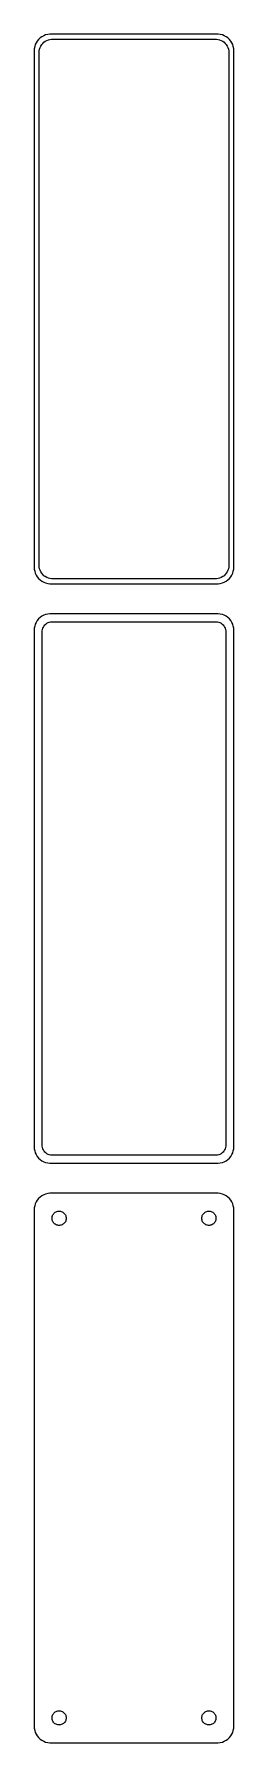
# Model space of a CAD drawing. Header units: metres. Extents: x -30 to 30, y 440 to 952.
import ezdxf

# ---------------------------------------------------------------- set-up
doc = ezdxf.new("R2010")
doc.units = ezdxf.units.M

msp = doc.modelspace()

# ---------------------------------------------------------------- linework, layer by layer
for p, q in [((-29.6489, 949.341), (-29.8429, 948.743)), ((-29.3815, 949.909), (-29.6489, 949.341)), ((-29.0451, 950.439), (-29.3815, 949.909)), ((-28.6448, 950.923), (-29.0451, 950.439)), ((-28.1871, 951.353), (-28.6448, 950.923)), ((-27.6791, 951.722), (-28.1871, 951.353)), ((-28.0052, 948.927), (-27.7361, 949.351)), ((-27.7361, 949.351), (-27.4159, 949.738)), ((-27.1289, 952.024), (-27.6791, 951.722)), ((-27.4159, 949.738), (-27.0497, 950.082)), ((-26.5451, 952.255), (-27.1289, 952.024)), ((-27.0497, 950.082), (-26.6433, 950.377)), ((-26.6433, 950.377), (-26.2031, 950.619)), ((-25.9369, 952.411), (-26.5451, 952.255)), ((-26.2031, 950.619), (-25.7361, 950.804)), ((-25.3139, 952.49), (-25.9369, 952.411)), ((-25.7361, 950.804), (-25.2495, 950.929)), ((25.3139, 952.49), (-25.3139, 952.49)), ((-25.2495, 950.929), (-24.7512, 950.992)), ((-24.7512, 950.992), (24.7512, 950.992)), ((24.7512, 950.992), (25.2495, 950.929)), ((25.2495, 950.929), (25.7361, 950.804)), ((25.9369, 952.411), (25.3139, 952.49)), ((25.7361, 950.804), (26.2031, 950.619)), ((26.5451, 952.255), (25.9369, 952.411)), ((26.2031, 950.619), (26.6433, 950.377)), ((27.1289, 952.024), (26.5451, 952.255)), ((26.6433, 950.377), (27.0497, 950.082)), ((27.0497, 950.082), (27.4159, 949.738)), ((27.6791, 951.722), (27.1289, 952.024)), ((27.4159, 949.738), (27.7361, 949.351)), ((28.1871, 951.353), (27.6791, 951.722)), ((27.7361, 949.351), (28.0052, 948.927)), ((28.6448, 950.923), (28.1871, 951.353)), ((29.0451, 950.439), (28.6448, 950.923)), ((29.3815, 949.909), (29.0451, 950.439)), ((29.6489, 949.341), (29.3815, 949.909)), ((29.8429, 948.743), (29.6489, 949.341)), ((-29.9606, 948.127), (-30, 947.5)), ((-30, 947.5), (-30, 792.5)), ((-29.8429, 948.743), (-29.9606, 948.127)), ((-28.5, 947), (-28.4684, 947.501)), ((-28.5, 793), (-28.5, 947)), ((-28.4684, 947.501), (-28.3743, 947.995)), ((-28.3743, 947.995), (-28.2191, 948.472)), ((-28.2191, 948.472), (-28.0052, 948.927)), ((28.0052, 948.927), (28.2191, 948.472)), ((28.2191, 948.472), (28.3743, 947.995)), ((28.3743, 947.995), (28.4684, 947.501)), ((28.4684, 947.501), (28.5, 947)), ((28.5, 947), (28.5, 793)), ((29.9606, 948.127), (29.8429, 948.743)), ((30, 947.5), (29.9606, 948.127)), ((30, 792.5), (30, 947.5)), ((-30, 792.5), (-29.9606, 791.873)), ((-29.9606, 791.873), (-29.8429, 791.257)), ((-29.8429, 791.257), (-29.6489, 790.659)), ((-29.6489, 790.659), (-29.3815, 790.091)), ((-29.3815, 790.091), (-29.0451, 789.561)), ((-28.4684, 792.499), (-28.5, 793)), ((-28.3743, 792.005), (-28.4684, 792.499)), ((-28.2191, 791.528), (-28.3743, 792.005)), ((-28.0052, 791.073), (-28.2191, 791.528)), ((-27.7361, 790.649), (-28.0052, 791.073)), ((-27.4159, 790.262), (-27.7361, 790.649)), ((-27.0497, 789.918), (-27.4159, 790.262)), ((27.4159, 790.262), (27.0497, 789.918)), ((27.7361, 790.649), (27.4159, 790.262)), ((28.0052, 791.073), (27.7361, 790.649)), ((28.2191, 791.528), (28.0052, 791.073)), ((28.3743, 792.005), (28.2191, 791.528)), ((28.4684, 792.499), (28.3743, 792.005)), ((28.5, 793), (28.4684, 792.499)), ((29.0451, 789.561), (29.3815, 790.091)), ((29.3815, 790.091), (29.6489, 790.659)), ((29.6489, 790.659), (29.8429, 791.257)), ((29.8429, 791.257), (29.9606, 791.873)), ((29.9606, 791.873), (30, 792.5)), ((-29.0451, 789.561), (-28.6448, 789.077)), ((-28.6448, 789.077), (-28.1871, 788.647)), ((-28.1871, 788.647), (-27.6791, 788.278)), ((-27.6791, 788.278), (-27.1289, 787.976)), ((-27.1289, 787.976), (-26.5451, 787.745)), ((-26.6433, 789.623), (-27.0497, 789.918)), ((-26.2031, 789.381), (-26.6433, 789.623)), ((-26.5451, 787.745), (-25.9369, 787.589)), ((-25.7361, 789.196), (-26.2031, 789.381)), ((-25.9369, 787.589), (-25.3139, 787.51)), ((-25.2495, 789.071), (-25.7361, 789.196)), ((-25.3139, 787.51), (25.3139, 787.51)), ((-24.7512, 789.008), (-25.2495, 789.071)), ((24.7512, 789.008), (-24.7512, 789.008)), ((25.2495, 789.071), (24.7512, 789.008)), ((25.7361, 789.196), (25.2495, 789.071)), ((25.3139, 787.51), (25.9369, 787.589)), ((26.2031, 789.381), (25.7361, 789.196)), ((25.9369, 787.589), (26.5451, 787.745)), ((26.6433, 789.623), (26.2031, 789.381)), ((26.5451, 787.745), (27.1289, 787.976)), ((27.0497, 789.918), (26.6433, 789.623)), ((27.1289, 787.976), (27.6791, 788.278)), ((27.6791, 788.278), (28.1871, 788.647)), ((28.1871, 788.647), (28.6448, 789.077)), ((28.6448, 789.077), (29.0451, 789.561)), ((-29.8429, 774.743), (-29.9606, 774.127)), ((-29.6489, 775.341), (-29.8429, 774.743)), ((-29.3815, 775.909), (-29.6489, 775.341)), ((-29.0451, 776.439), (-29.3815, 775.909)), ((-28.6448, 776.923), (-29.0451, 776.439)), ((-28.1871, 777.353), (-28.6448, 776.923)), ((-27.6791, 777.722), (-28.1871, 777.353)), ((-27.1289, 778.024), (-27.6791, 777.722)), ((-27.2279, 774.5), (-27.0184, 774.83)), ((-26.5451, 778.255), (-27.1289, 778.024)), ((-27.0184, 774.83), (-26.7692, 775.131)), ((-26.7692, 775.131), (-26.4842, 775.399)), ((-25.9369, 778.411), (-26.5451, 778.255)), ((-26.4842, 775.399), (-26.168, 775.628)), ((-26.168, 775.628), (-25.8254, 775.817)), ((-25.3139, 778.49), (-25.9369, 778.411)), ((-25.8254, 775.817), (-25.4619, 775.961)), ((-25.4619, 775.961), (-25.0833, 776.058)), ((25.3139, 778.49), (-25.3139, 778.49)), ((-25.0833, 776.058), (-24.6954, 776.107)), ((-24.6954, 776.107), (24.6954, 776.107)), ((24.6954, 776.107), (25.0833, 776.058)), ((25.0833, 776.058), (25.4619, 775.961)), ((25.9369, 778.411), (25.3139, 778.49)), ((25.4619, 775.961), (25.8254, 775.817)), ((25.8254, 775.817), (26.168, 775.628)), ((26.5451, 778.255), (25.9369, 778.411)), ((26.168, 775.628), (26.4842, 775.399)), ((26.4842, 775.399), (26.7692, 775.131)), ((27.1289, 778.024), (26.5451, 778.255)), ((26.7692, 775.131), (27.0184, 774.83)), ((27.0184, 774.83), (27.2279, 774.5)), ((27.6791, 777.722), (27.1289, 778.024)), ((28.1871, 777.353), (27.6791, 777.722)), ((28.6448, 776.923), (28.1871, 777.353)), ((29.0451, 776.439), (28.6448, 776.923)), ((29.3815, 775.909), (29.0451, 776.439)), ((29.6489, 775.341), (29.3815, 775.909)), ((29.8429, 774.743), (29.6489, 775.341)), ((29.9606, 774.127), (29.8429, 774.743)), ((-29.9606, 774.127), (-30, 773.5)), ((-30, 773.5), (-30, 618.5)), ((-27.6129, 773), (-27.5884, 773.39)), ((-27.6129, 619), (-27.6129, 773)), ((-27.5884, 773.39), (-27.5151, 773.774)), ((-27.5151, 773.774), (-27.3943, 774.146)), ((-27.3943, 774.146), (-27.2279, 774.5)), ((27.2279, 774.5), (27.3943, 774.146)), ((27.3943, 774.146), (27.5151, 773.774)), ((27.5151, 773.774), (27.5884, 773.39)), ((27.5884, 773.39), (27.6129, 773)), ((27.6129, 773), (27.6129, 619)), ((30, 773.5), (29.9606, 774.127)), ((30, 618.5), (30, 773.5)), ((-30, 618.5), (-29.9606, 617.873)), ((-29.9606, 617.873), (-29.8429, 617.257)), ((-29.8429, 617.257), (-29.6489, 616.659)), ((-29.6489, 616.659), (-29.3815, 616.091)), ((-29.3815, 616.091), (-29.0451, 615.561)), ((-27.5884, 618.61), (-27.6129, 619)), ((-27.5151, 618.226), (-27.5884, 618.61)), ((-27.3943, 617.854), (-27.5151, 618.226)), ((-27.2279, 617.5), (-27.3943, 617.854)), ((-27.0184, 617.17), (-27.2279, 617.5)), ((-26.7692, 616.869), (-27.0184, 617.17)), ((-26.4842, 616.601), (-26.7692, 616.869)), ((-26.168, 616.372), (-26.4842, 616.601)), ((-25.8254, 616.183), (-26.168, 616.372)), ((-25.4619, 616.039), (-25.8254, 616.183)), ((-25.0833, 615.942), (-25.4619, 616.039)), ((-24.6954, 615.893), (-25.0833, 615.942)), ((24.6954, 615.893), (-24.6954, 615.893)), ((25.0833, 615.942), (24.6954, 615.893)), ((25.4619, 616.039), (25.0833, 615.942)), ((25.8254, 616.183), (25.4619, 616.039)), ((26.168, 616.372), (25.8254, 616.183)), ((26.4842, 616.601), (26.168, 616.372)), ((26.7692, 616.869), (26.4842, 616.601)), ((27.0184, 617.17), (26.7692, 616.869)), ((27.2279, 617.5), (27.0184, 617.17)), ((27.3943, 617.854), (27.2279, 617.5)), ((27.5151, 618.226), (27.3943, 617.854)), ((27.5884, 618.61), (27.5151, 618.226)), ((27.6129, 619), (27.5884, 618.61)), ((29.0451, 615.561), (29.3815, 616.091)), ((29.3815, 616.091), (29.6489, 616.659)), ((29.6489, 616.659), (29.8429, 617.257)), ((29.8429, 617.257), (29.9606, 617.873)), ((29.9606, 617.873), (30, 618.5)), ((-29.0451, 615.561), (-28.6448, 615.077)), ((-28.6448, 615.077), (-28.1871, 614.647)), ((-28.1871, 614.647), (-27.6791, 614.278)), ((-27.6791, 614.278), (-27.1289, 613.976)), ((-27.1289, 613.976), (-26.5451, 613.745)), ((-26.5451, 613.745), (-25.9369, 613.589)), ((-25.9369, 613.589), (-25.3139, 613.51)), ((-25.3139, 613.51), (25.3139, 613.51)), ((25.3139, 613.51), (25.9369, 613.589)), ((25.9369, 613.589), (26.5451, 613.745)), ((26.5451, 613.745), (27.1289, 613.976)), ((27.1289, 613.976), (27.6791, 614.278)), ((27.6791, 614.278), (28.1871, 614.647)), ((28.1871, 614.647), (28.6448, 615.077)), ((28.6448, 615.077), (29.0451, 615.561)), ((-29.8429, 600.743), (-29.9606, 600.127)), ((-29.6489, 601.341), (-29.8429, 600.743)), ((-29.3815, 601.909), (-29.6489, 601.341)), ((-29.0451, 602.439), (-29.3815, 601.909)), ((-28.6448, 602.923), (-29.0451, 602.439)), ((-28.1871, 603.353), (-28.6448, 602.923)), ((-27.6791, 603.722), (-28.1871, 603.353)), ((-27.1289, 604.024), (-27.6791, 603.722)), ((-26.5451, 604.255), (-27.1289, 604.024)), ((-25.9369, 604.411), (-26.5451, 604.255)), ((-25.3139, 604.49), (-25.9369, 604.411)), ((25.3139, 604.49), (-25.3139, 604.49)), ((25.9369, 604.411), (25.3139, 604.49)), ((26.5451, 604.255), (25.9369, 604.411)), ((27.1289, 604.024), (26.5451, 604.255)), ((27.6791, 603.722), (27.1289, 604.024)), ((28.1871, 603.353), (27.6791, 603.722)), ((28.6448, 602.923), (28.1871, 603.353)), ((29.0451, 602.439), (28.6448, 602.923)), ((29.3815, 601.909), (29.0451, 602.439)), ((29.6489, 601.341), (29.3815, 601.909)), ((29.8429, 600.743), (29.6489, 601.341)), ((29.9606, 600.127), (29.8429, 600.743)), ((-29.9606, 600.127), (-30, 599.5)), ((-30, 599.5), (-30, 444.5)), ((-24.6353, 597), (-24.6185, 597.268)), ((-24.6185, 596.732), (-24.6353, 597)), ((-24.6185, 597.268), (-24.5682, 597.531)), ((-24.5682, 596.469), (-24.6185, 596.732)), ((-24.5682, 597.531), (-24.4853, 597.786)), ((-24.4853, 596.214), (-24.5682, 596.469)), ((-24.4853, 597.786), (-24.3712, 598.029)), ((-24.3712, 595.971), (-24.4853, 596.214)), ((-24.3712, 598.029), (-24.2275, 598.255)), ((-24.2275, 595.745), (-24.3712, 595.971)), ((-24.2275, 598.255), (-24.0565, 598.462)), ((-24.0565, 595.538), (-24.2275, 595.745)), ((-24.0565, 598.462), (-23.8611, 598.645)), ((-23.8611, 595.355), (-24.0565, 595.538)), ((-23.8611, 598.645), (-23.6441, 598.803)), ((-23.6441, 595.197), (-23.8611, 595.355)), ((-23.6441, 598.803), (-23.4091, 598.932)), ((-23.4091, 595.068), (-23.6441, 595.197)), ((-23.4091, 598.932), (-23.1598, 599.031)), ((-23.1598, 594.969), (-23.4091, 595.068)), ((-23.1598, 599.031), (-22.9001, 599.097)), ((-22.9001, 599.097), (-22.6341, 599.131)), ((-22.6341, 599.131), (-22.3659, 599.131)), ((-22.3659, 599.131), (-22.0999, 599.097)), ((-22.0999, 599.097), (-21.8401, 599.031)), ((-21.8401, 599.031), (-21.5908, 598.932)), ((-21.5908, 595.068), (-21.8401, 594.969)), ((-21.5908, 598.932), (-21.3559, 598.803)), ((-21.3559, 595.197), (-21.5908, 595.068)), ((-21.3559, 598.803), (-21.1389, 598.645)), ((-21.1389, 595.355), (-21.3559, 595.197)), ((-21.1389, 598.645), (-20.9434, 598.462)), ((-20.9434, 595.538), (-21.1389, 595.355)), ((-20.9434, 598.462), (-20.7725, 598.255)), ((-20.7725, 595.745), (-20.9434, 595.538)), ((-20.7725, 598.255), (-20.6288, 598.029)), ((-20.6288, 595.971), (-20.7725, 595.745)), ((-20.6288, 598.029), (-20.5146, 597.786)), ((-20.5146, 596.214), (-20.6288, 595.971)), ((-20.5146, 597.786), (-20.4318, 597.531)), ((-20.4318, 596.469), (-20.5146, 596.214)), ((-20.4318, 597.531), (-20.3815, 597.268)), ((-20.3815, 596.732), (-20.4318, 596.469)), ((-20.3815, 597.268), (-20.3647, 597)), ((-20.3647, 597), (-20.3815, 596.732)), ((20.3647, 597), (20.3815, 597.268)), ((20.3815, 596.732), (20.3647, 597)), ((20.3815, 597.268), (20.4318, 597.531)), ((20.4318, 596.469), (20.3815, 596.732)), ((20.4318, 597.531), (20.5146, 597.786)), ((20.5146, 596.214), (20.4318, 596.469)), ((20.5146, 597.786), (20.6288, 598.029)), ((20.6288, 595.971), (20.5146, 596.214)), ((20.6288, 598.029), (20.7725, 598.255)), ((20.7725, 595.745), (20.6288, 595.971)), ((20.7725, 598.255), (20.9434, 598.462)), ((20.9434, 595.538), (20.7725, 595.745)), ((20.9434, 598.462), (21.1389, 598.645)), ((21.1389, 595.355), (20.9434, 595.538)), ((21.1389, 598.645), (21.3559, 598.803)), ((21.3559, 595.197), (21.1389, 595.355)), ((21.3559, 598.803), (21.5908, 598.932)), ((21.5908, 595.068), (21.3559, 595.197)), ((21.5908, 598.932), (21.8401, 599.031)), ((21.8401, 594.969), (21.5908, 595.068)), ((21.8401, 599.031), (22.0999, 599.097)), ((22.0999, 599.097), (22.3659, 599.131)), ((22.3659, 599.131), (22.6341, 599.131)), ((22.6341, 599.131), (22.9001, 599.097)), ((22.9001, 599.097), (23.1598, 599.031)), ((23.1598, 599.031), (23.4091, 598.932)), ((23.4091, 595.068), (23.1598, 594.969)), ((23.4091, 598.932), (23.6441, 598.803)), ((23.6441, 595.197), (23.4091, 595.068)), ((23.6441, 598.803), (23.8611, 598.645)), ((23.8611, 595.355), (23.6441, 595.197)), ((23.8611, 598.645), (24.0565, 598.462)), ((24.0565, 595.538), (23.8611, 595.355)), ((24.0565, 598.462), (24.2275, 598.255)), ((24.2275, 595.745), (24.0565, 595.538)), ((24.2275, 598.255), (24.3712, 598.029)), ((24.3712, 595.971), (24.2275, 595.745)), ((24.3712, 598.029), (24.4853, 597.786)), ((24.4853, 596.214), (24.3712, 595.971)), ((24.4853, 597.786), (24.5682, 597.531)), ((24.5682, 596.469), (24.4853, 596.214)), ((24.5682, 597.531), (24.6185, 597.268)), ((24.6185, 596.732), (24.5682, 596.469)), ((24.6185, 597.268), (24.6353, 597)), ((24.6353, 597), (24.6185, 596.732)), ((30, 599.5), (29.9606, 600.127)), ((30, 444.5), (30, 599.5)), ((-22.9001, 594.903), (-23.1598, 594.969)), ((-22.6341, 594.869), (-22.9001, 594.903)), ((-22.3659, 594.869), (-22.6341, 594.869)), ((-22.0999, 594.903), (-22.3659, 594.869)), ((-21.8401, 594.969), (-22.0999, 594.903)), ((22.0999, 594.903), (21.8401, 594.969)), ((22.3659, 594.869), (22.0999, 594.903)), ((22.6341, 594.869), (22.3659, 594.869)), ((22.9001, 594.903), (22.6341, 594.869)), ((23.1598, 594.969), (22.9001, 594.903)), ((-24.6353, 447), (-24.6185, 447.268)), ((-24.6185, 446.732), (-24.6353, 447)), ((-24.6185, 447.268), (-24.5682, 447.531)), ((-24.5682, 446.469), (-24.6185, 446.732)), ((-24.5682, 447.531), (-24.4853, 447.786)), ((-24.4853, 446.214), (-24.5682, 446.469)), ((-24.4853, 447.786), (-24.3712, 448.029)), ((-24.3712, 448.029), (-24.2275, 448.255)), ((-24.2275, 448.255), (-24.0565, 448.462)), ((-24.0565, 448.462), (-23.8611, 448.645)), ((-23.8611, 448.645), (-23.6441, 448.803)), ((-23.6441, 448.803), (-23.4091, 448.932)), ((-23.4091, 448.932), (-23.1598, 449.031)), ((-23.1598, 449.031), (-22.9001, 449.097)), ((-22.9001, 449.097), (-22.6341, 449.131)), ((-22.6341, 449.131), (-22.3659, 449.131)), ((-22.3659, 449.131), (-22.0999, 449.097)), ((-22.0999, 449.097), (-21.8401, 449.031)), ((-21.8401, 449.031), (-21.5908, 448.932)), ((-21.5908, 448.932), (-21.3559, 448.803)), ((-21.3559, 448.803), (-21.1389, 448.645)), ((-21.1389, 448.645), (-20.9434, 448.462)), ((-20.9434, 448.462), (-20.7725, 448.255)), ((-20.7725, 448.255), (-20.6288, 448.029)), ((-20.6288, 448.029), (-20.5146, 447.786)), ((-20.5146, 447.786), (-20.4318, 447.531)), ((-20.4318, 446.469), (-20.5146, 446.214)), ((-20.4318, 447.531), (-20.3815, 447.268)), ((-20.3815, 446.732), (-20.4318, 446.469)), ((-20.3815, 447.268), (-20.3647, 447)), ((-20.3647, 447), (-20.3815, 446.732)), ((20.3647, 447), (20.3815, 447.268)), ((20.3815, 446.732), (20.3647, 447)), ((20.3815, 447.268), (20.4318, 447.531)), ((20.4318, 446.469), (20.3815, 446.732)), ((20.4318, 447.531), (20.5146, 447.786)), ((20.5146, 446.214), (20.4318, 446.469)), ((20.5146, 447.786), (20.6288, 448.029)), ((20.6288, 448.029), (20.7725, 448.255)), ((20.7725, 448.255), (20.9434, 448.462)), ((20.9434, 448.462), (21.1389, 448.645)), ((21.1389, 448.645), (21.3559, 448.803)), ((21.3559, 448.803), (21.5908, 448.932)), ((21.5908, 448.932), (21.8401, 449.031)), ((21.8401, 449.031), (22.0999, 449.097)), ((22.0999, 449.097), (22.3659, 449.131)), ((22.3659, 449.131), (22.6341, 449.131)), ((22.6341, 449.131), (22.9001, 449.097)), ((22.9001, 449.097), (23.1598, 449.031)), ((23.1598, 449.031), (23.4091, 448.932)), ((23.4091, 448.932), (23.6441, 448.803)), ((23.6441, 448.803), (23.8611, 448.645)), ((23.8611, 448.645), (24.0565, 448.462)), ((24.0565, 448.462), (24.2275, 448.255)), ((24.2275, 448.255), (24.3712, 448.029)), ((24.3712, 448.029), (24.4853, 447.786)), ((24.4853, 447.786), (24.5682, 447.531)), ((24.5682, 446.469), (24.4853, 446.214)), ((24.5682, 447.531), (24.6185, 447.268)), ((24.6185, 446.732), (24.5682, 446.469)), ((24.6185, 447.268), (24.6353, 447)), ((24.6353, 447), (24.6185, 446.732)), ((-30, 444.5), (-29.9606, 443.873)), ((-29.9606, 443.873), (-29.8429, 443.257)), ((-29.8429, 443.257), (-29.6489, 442.659)), ((-29.6489, 442.659), (-29.3815, 442.091)), ((-29.3815, 442.091), (-29.0451, 441.561)), ((-29.0451, 441.561), (-28.6448, 441.077)), ((-24.3712, 445.971), (-24.4853, 446.214)), ((-24.2275, 445.745), (-24.3712, 445.971)), ((-24.0565, 445.538), (-24.2275, 445.745)), ((-23.8611, 445.355), (-24.0565, 445.538)), ((-23.6441, 445.197), (-23.8611, 445.355)), ((-23.4091, 445.068), (-23.6441, 445.197)), ((-23.1598, 444.969), (-23.4091, 445.068)), ((-22.9001, 444.903), (-23.1598, 444.969)), ((-22.6341, 444.869), (-22.9001, 444.903)), ((-22.3659, 444.869), (-22.6341, 444.869)), ((-22.0999, 444.903), (-22.3659, 444.869)), ((-21.8401, 444.969), (-22.0999, 444.903)), ((-21.5908, 445.068), (-21.8401, 444.969)), ((-21.3559, 445.197), (-21.5908, 445.068)), ((-21.1389, 445.355), (-21.3559, 445.197)), ((-20.9434, 445.538), (-21.1389, 445.355)), ((-20.7725, 445.745), (-20.9434, 445.538)), ((-20.6288, 445.971), (-20.7725, 445.745)), ((-20.5146, 446.214), (-20.6288, 445.971)), ((20.6288, 445.971), (20.5146, 446.214)), ((20.7725, 445.745), (20.6288, 445.971)), ((20.9434, 445.538), (20.7725, 445.745)), ((21.1389, 445.355), (20.9434, 445.538)), ((21.3559, 445.197), (21.1389, 445.355)), ((21.5908, 445.068), (21.3559, 445.197)), ((21.8401, 444.969), (21.5908, 445.068)), ((22.0999, 444.903), (21.8401, 444.969)), ((22.3659, 444.869), (22.0999, 444.903)), ((22.6341, 444.869), (22.3659, 444.869)), ((22.9001, 444.903), (22.6341, 444.869)), ((23.1598, 444.969), (22.9001, 444.903)), ((23.4091, 445.068), (23.1598, 444.969)), ((23.6441, 445.197), (23.4091, 445.068)), ((23.8611, 445.355), (23.6441, 445.197)), ((24.0565, 445.538), (23.8611, 445.355)), ((24.2275, 445.745), (24.0565, 445.538)), ((24.3712, 445.971), (24.2275, 445.745)), ((24.4853, 446.214), (24.3712, 445.971)), ((28.6448, 441.077), (29.0451, 441.561)), ((29.0451, 441.561), (29.3815, 442.091)), ((29.3815, 442.091), (29.6489, 442.659)), ((29.6489, 442.659), (29.8429, 443.257)), ((29.8429, 443.257), (29.9606, 443.873)), ((29.9606, 443.873), (30, 444.5)), ((-28.6448, 441.077), (-28.1871, 440.647)), ((-28.1871, 440.647), (-27.6791, 440.278)), ((-27.6791, 440.278), (-27.1289, 439.976)), ((-27.1289, 439.976), (-26.5451, 439.745)), ((-26.5451, 439.745), (-25.9369, 439.589)), ((-25.9369, 439.589), (-25.3139, 439.51)), ((-25.3139, 439.51), (25.3139, 439.51)), ((25.3139, 439.51), (25.9369, 439.589)), ((25.9369, 439.589), (26.5451, 439.745)), ((26.5451, 439.745), (27.1289, 439.976)), ((27.1289, 439.976), (27.6791, 440.278)), ((27.6791, 440.278), (28.1871, 440.647)), ((28.1871, 440.647), (28.6448, 441.077))]:
    msp.add_line(p, q)

doc.saveas('drawing.dxf')
